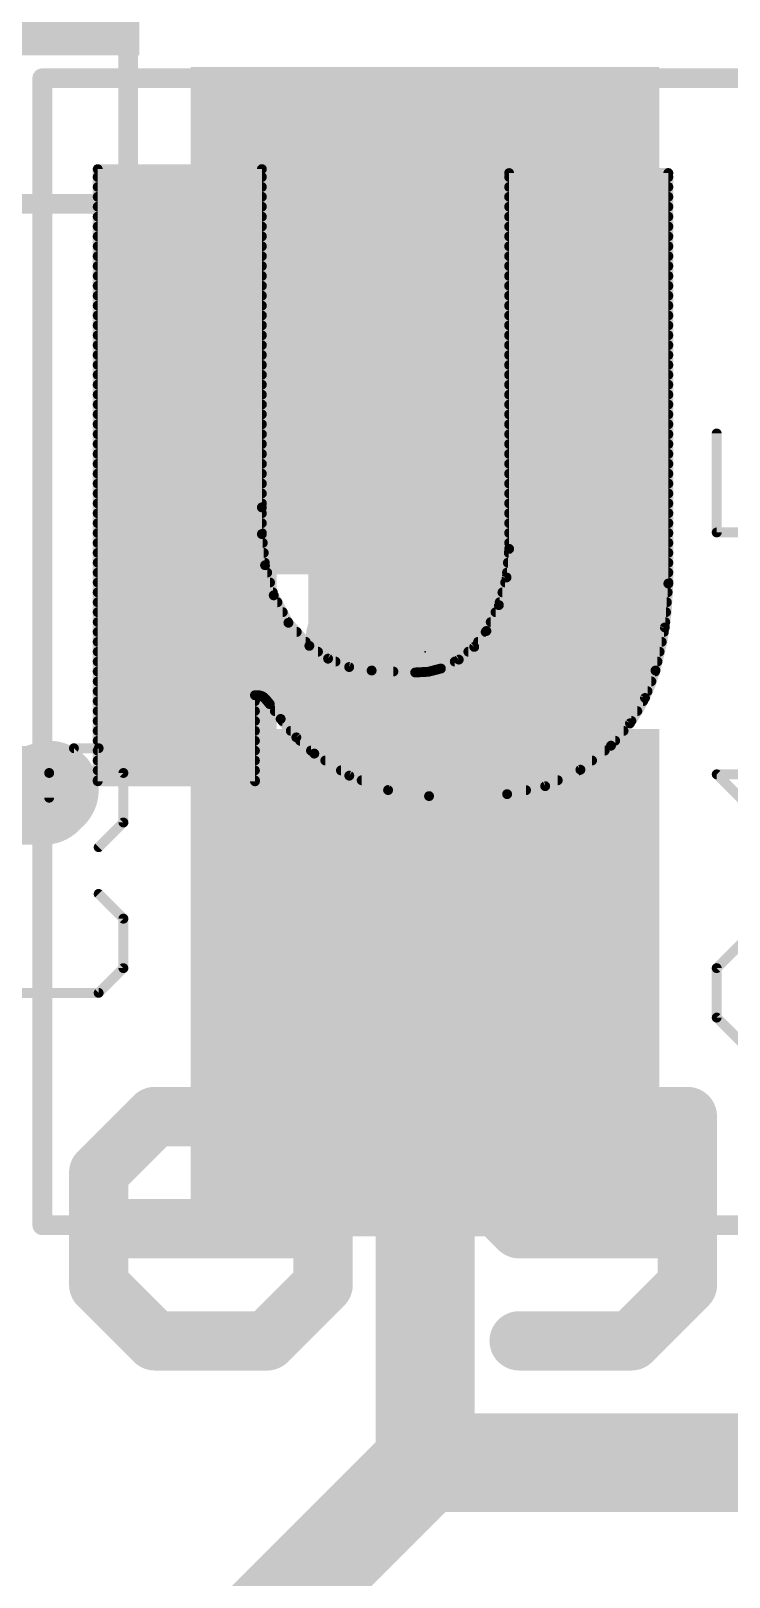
# Model space of a CAD drawing. Extents: x -34 to 73, y -15 to 16.
# Drawn here: x 15.625 to 17.418, y 9.409 to 13.38 of the extents above; entities that cross this region are included whole.
import ezdxf

# ---------------------------------------------------------------- set-up
doc = ezdxf.new("R2010")
doc.units = 0
for name, color, linetype in [('1', 12, 'CONTINUOUS'), ('21', 41, 'CONTINUOUS'), ('22', 40, 'CONTINUOUS'), ('23', 53, 'CONTINUOUS'), ('25', 253, 'CONTINUOUS'), ('27', 253, 'CONTINUOUS'), ('29', 253, 'CONTINUOUS'), ('31', 253, 'CONTINUOUS'), ('35', 253, 'CONTINUOUS'), ('39', 12, 'CONTINUOUS'), ('51', 53, 'CONTINUOUS')]:
    doc.layers.add(name, color=color, linetype=linetype)

# ---------------------------------------------------------------- blocks, each defined once
blk = doc.blocks.new('RECT')
blk.add_solid([(-0.5, -0.5), (0.5, -0.5), (-0.5, 0.5), (0.5, 0.5)])

msp = doc.modelspace()

# ---------------------------------------------------------------- linework, layer by layer
at = {"layer": '1', "const_width": 0.254}
for points in [[(15.6585, 11.4167), (15.6718, 11.43)], [(14.7862, 11.4167), (15.6585, 11.4167)], [(16.3576, 10.6562), (16.637, 10.9356)], [(16.637, 9.7028), (16.637, 10.9356)], [(15.7975, 8.8633), (16.637, 9.7028)], [(16.637, 9.7028), (19.05, 9.7028)]]:
    msp.add_lwpolyline(points, dxfattribs=at)
at = {"layer": '1', "const_width": 0.127}
for points in [[(15.7167, 11.3851, 1), (15.6269, 11.4749)], [(15.6136, 11.4616, 1), (15.7034, 11.3718)], [(15.6585, 11.3532, 1), (15.6585, 11.4802)], [(16.7005, 10.9356, 1), (16.5735, 10.9356)], [(16.6819, 10.8907, 1), (16.5921, 10.9805)], [(16.3127, 10.7011, 1), (16.4025, 10.6113)], [(16.637, 9.7663, 1), (16.637, 9.6393)], [(16.6819, 9.6579, 1), (16.5921, 9.7477)], [(16.5735, 9.7028, 1), (16.7005, 9.7028)]]:
    msp.add_lwpolyline(points, format="xyb", dxfattribs=at)
at = {"layer": '21', "const_width": 0.5588}
msp.add_lwpolyline([(16.6065, 11.7856), (16.6675, 11.7856)], dxfattribs=at)
at = {"layer": '21', "const_width": 0.2794}
for points in [[(16.6065, 11.9253, 1), (16.6065, 11.6459)], [(16.6675, 11.6459, 1), (16.6675, 11.9253)]]:
    msp.add_lwpolyline(points, format="xyb", dxfattribs=at)
at = {"layer": '22'}
for points, const_width in [([(16.2179, 13.0251), (15.7963, 13.0251)], 0.0254), ([(15.7963, 13.0251), (15.7963, 11.4529)], 0.0254), ([(15.7963, 13.0251), (15.7963, 11.4529)], 0.0254), ([(16.2179, 13.0251), (15.7963, 13.0251)], 0.0254), ([(16.2179, 12.0879), (16.2179, 13.0251)], 0.0254), ([(16.2179, 12.1564), (16.2179, 13.0251)], 0.0254), ([(17.2618, 13.015), (16.8529, 13.015)], 0.0254), ([(16.8529, 13.015), (16.8529, 12.0498)], 0.0254), ([(17.2618, 13.015), (16.8529, 13.015)], 0.0254), ([(16.8529, 13.015), (16.8529, 12.0498)], 0.0254), ([(17.2618, 11.9609), (17.2618, 13.015)], 0.0254), ([(17.2618, 11.9609), (17.2618, 13.015)], 0.0254), ([(15.7963, 13.0048), (16.2179, 13.0048)], 0.0254), ([(15.7963, 12.9794), (16.2179, 12.9794)], 0.0254), ([(16.8529, 13.0048), (17.2618, 13.0048)], 0.0254), ([(16.8529, 12.9794), (17.2618, 12.9794)], 0.0254), ([(15.7963, 12.954), (16.2179, 12.954)], 0.0254), ([(16.8529, 12.954), (17.2618, 12.954)], 0.0254), ([(15.7963, 12.9286), (16.2179, 12.9286)], 0.0254), ([(15.7963, 12.9032), (16.2179, 12.9032)], 0.0254), ([(16.8529, 12.9286), (17.2618, 12.9286)], 0.0254), ([(16.8529, 12.9032), (17.2618, 12.9032)], 0.0254), ([(15.7963, 12.8778), (16.2179, 12.8778)], 0.0254), ([(16.8529, 12.8778), (17.2618, 12.8778)], 0.0254), ([(15.7963, 12.8524), (16.2179, 12.8524)], 0.0254), ([(15.7963, 12.827), (16.2179, 12.827)], 0.0254), ([(16.8529, 12.8524), (17.2618, 12.8524)], 0.0254), ([(16.8529, 12.827), (17.2618, 12.827)], 0.0254), ([(15.7963, 12.8016), (16.2179, 12.8016)], 0.0254), ([(15.7963, 12.7762), (16.2179, 12.7762)], 0.0254), ([(16.8529, 12.8016), (17.2618, 12.8016)], 0.0254), ([(16.8529, 12.7762), (17.2618, 12.7762)], 0.0254), ([(15.7963, 12.7508), (16.2179, 12.7508)], 0.0254), ([(16.8529, 12.7508), (17.2618, 12.7508)], 0.0254), ([(15.7963, 12.7254), (16.2179, 12.7254)], 0.0254), ([(15.7963, 12.7), (16.2179, 12.7)], 0.0254), ([(16.8529, 12.7254), (17.2618, 12.7254)], 0.0254), ([(16.8529, 12.7), (17.2618, 12.7)], 0.0254), ([(15.7963, 12.6746), (16.2179, 12.6746)], 0.0254), ([(16.8529, 12.6746), (17.2618, 12.6746)], 0.0254), ([(15.7963, 12.6492), (16.2179, 12.6492)], 0.0254), ([(15.7963, 12.6238), (16.2179, 12.6238)], 0.0254), ([(16.8529, 12.6492), (17.2618, 12.6492)], 0.0254), ([(16.8529, 12.6238), (17.2618, 12.6238)], 0.0254), ([(15.7963, 12.5984), (16.2179, 12.5984)], 0.0254), ([(16.8529, 12.5984), (17.2618, 12.5984)], 0.0254), ([(15.7963, 12.573), (16.2179, 12.573)], 0.0254), ([(15.7963, 12.5476), (16.2179, 12.5476)], 0.0254), ([(16.8529, 12.573), (17.2618, 12.573)], 0.0254), ([(16.8529, 12.5476), (17.2618, 12.5476)], 0.0254), ([(15.7963, 12.5222), (16.2179, 12.5222)], 0.0254), ([(16.8529, 12.5222), (17.2618, 12.5222)], 0.0254), ([(15.7963, 12.4968), (16.2179, 12.4968)], 0.0254), ([(15.7963, 12.4714), (16.2179, 12.4714)], 0.0254), ([(16.8529, 12.4968), (17.2618, 12.4968)], 0.0254), ([(16.8529, 12.4714), (17.2618, 12.4714)], 0.0254), ([(15.7963, 12.446), (16.2179, 12.446)], 0.0254), ([(15.7963, 12.4206), (16.2179, 12.4206)], 0.0254), ([(16.8529, 12.446), (17.2618, 12.446)], 0.0254), ([(16.8529, 12.4206), (17.2618, 12.4206)], 0.0254), ([(15.7963, 12.3952), (16.2179, 12.3952)], 0.0254), ([(16.8529, 12.3952), (17.2618, 12.3952)], 0.0254), ([(15.7963, 12.3698), (16.2179, 12.3698)], 0.0254), ([(15.7963, 12.3444), (16.2179, 12.3444)], 0.0254), ([(16.8529, 12.3698), (17.2618, 12.3698)], 0.0254), ([(16.8529, 12.3444), (17.2618, 12.3444)], 0.0254), ([(15.7963, 12.319), (16.2179, 12.319)], 0.0254), ([(16.8529, 12.319), (17.2618, 12.319)], 0.0254), ([(15.7963, 12.2936), (16.2179, 12.2936)], 0.0254), ([(15.7963, 12.2682), (16.2179, 12.2682)], 0.0254), ([(16.8529, 12.2936), (17.2618, 12.2936)], 0.0254), ([(16.8529, 12.2682), (17.2618, 12.2682)], 0.0254), ([(15.7963, 12.2428), (16.2179, 12.2428)], 0.0254), ([(16.8529, 12.2428), (17.2618, 12.2428)], 0.0254), ([(15.7963, 12.2174), (16.2179, 12.2174)], 0.0254), ([(15.7963, 12.192), (16.2179, 12.192)], 0.0254), ([(16.8529, 12.2174), (17.2618, 12.2174)], 0.0254), ([(16.8529, 12.192), (17.2618, 12.192)], 0.0254), ([(15.7963, 12.1666), (16.2179, 12.1666)], 0.0254), ([(15.7963, 12.1412), (16.2179, 12.1412)], 0.0254), ([(16.8529, 12.1666), (17.2618, 12.1666)], 0.0254), ([(16.8529, 12.1412), (17.2618, 12.1412)], 0.0254), ([(15.7963, 12.1158), (16.2179, 12.1158)], 0.0254), ([(16.8529, 12.1158), (17.2618, 12.1158)], 0.0254), ([(15.7963, 12.0904), (16.2179, 12.0904)], 0.0254), ([(15.7963, 12.065), (16.2202, 12.065)], 0.0254), ([(16.2261, 12.0078), (16.2179, 12.0879)], 0.0254), ([(16.8529, 12.0904), (17.2618, 12.0904)], 0.0254), ([(16.8529, 12.065), (17.2618, 12.065)], 0.0254), ([(15.7963, 12.0396), (16.2229, 12.0396)], 0.0254), ([(16.8529, 12.0498), (16.8463, 11.9764)], 0.0254), ([(16.852, 12.0396), (17.2618, 12.0396)], 0.0254), ([(15.7963, 12.0142), (16.2255, 12.0142)], 0.0254), ([(15.7963, 11.9888), (16.2316, 11.9888)], 0.0254), ([(16.2484, 11.9304), (16.2261, 12.0078)], 0.0254), ([(16.8474, 11.9888), (17.2618, 11.9888)], 0.0254), ([(16.8497, 12.0142), (17.2618, 12.0142)], 0.0254), ([(15.7963, 11.9634), (16.2389, 11.9634)], 0.0254), ([(16.8463, 11.9764), (16.8266, 11.9053)], 0.0254), ([(16.8427, 11.9634), (17.2618, 11.9634)], 0.0254), ([(17.2528, 11.848), (17.2618, 11.9609)], 0.0254), ([(15.7963, 11.938), (16.2462, 11.938)], 0.0254), ([(15.7963, 11.9126), (16.2579, 11.9126)], 0.0254), ([(16.2861, 11.86), (16.2484, 11.9304)], 0.0254), ([(16.8266, 11.9053), (16.7945, 11.8389)], 0.0254), ([(16.8286, 11.9126), (17.2579, 11.9126)], 0.0254), ([(16.8357, 11.938), (17.26, 11.938)], 0.0254), ([(15.7963, 11.8872), (16.2716, 11.8872)], 0.0254), ([(15.7963, 11.8618), (16.2852, 11.8618)], 0.0254), ([(16.8056, 11.8618), (17.2539, 11.8618)], 0.0254), ([(16.8179, 11.8872), (17.2559, 11.8872)], 0.0254), ([(15.7963, 11.8364), (16.3075, 11.8364)], 0.0254), ([(16.3398, 11.8008), (16.2861, 11.86)], 0.0254), ([(16.7945, 11.8389), (16.7632, 11.7981)], 0.0254), ([(16.7926, 11.8364), (17.2503, 11.8364)], 0.0254), ([(17.2288, 11.7373), (17.2528, 11.848)], 0.0254), ([(15.7963, 11.811), (16.3306, 11.811)], 0.0254), ([(15.7963, 11.7856), (16.362, 11.7856)], 0.0254), ([(16.3879, 11.7678), (16.3398, 11.8008)], 0.0254), ([(16.7632, 11.7981), (16.7236, 11.7654)], 0.0254), ([(16.7481, 11.7856), (17.2393, 11.7856)], 0.0254), ([(16.7731, 11.811), (17.2448, 11.811)], 0.0254), ([(15.7963, 11.7602), (16.4071, 11.7602)], 0.0254), ([(16.4422, 11.7463), (16.3879, 11.7678)], 0.0254), ([(16.4998, 11.7373), (16.4422, 11.7463)], 0.0254), ([(16.6776, 11.7424), (16.6451, 11.7341)], 0.0254), ([(16.7236, 11.7654), (16.6776, 11.7424)], 0.0254), ([(16.7133, 11.7602), (17.2338, 11.7602)], 0.0254), ([(15.7963, 11.7348), (16.5557, 11.7348)], 0.0254), ([(15.7963, 11.7094), (17.2181, 11.7094)], 0.0254), ([(16.6116, 11.7323), (16.4998, 11.7373)], 0.0254), ([(16.6451, 11.7341), (16.6116, 11.7323)], 0.0254), ([(16.6479, 11.7348), (17.2278, 11.7348)], 0.0254), ([(17.2019, 11.6668), (17.2288, 11.7373)], 0.0254), ([(15.7963, 11.684), (17.2084, 11.684)], 0.0254), ([(16.2001, 11.4529), (16.2001, 11.6738)], 0.0254), ([(16.2001, 11.6738), (16.2077, 11.6738)], 0.0254), ([(16.2001, 11.4529), (16.2001, 11.6738)], 0.0254), ([(16.2001, 11.6738), (16.2077, 11.6738)], 0.0254), ([(16.2077, 11.6738), (16.2174, 11.6718)], 0.0254), ([(16.2174, 11.6718), (16.2255, 11.6662)], 0.0254), ([(16.2255, 11.6662), (16.2382, 11.651)], 0.0254), ([(17.1634, 11.6018), (17.2019, 11.6668)], 0.0254), ([(15.7963, 11.6586), (16.2001, 11.6586)], 0.0254), ([(15.7963, 11.6332), (16.2001, 11.6332)], 0.0254), ([(16.2319, 11.6586), (17.197, 11.6586)], 0.0254), ([(16.2382, 11.651), (16.2662, 11.6129)], 0.0254), ([(16.2513, 11.6332), (17.182, 11.6332)], 0.0254), ([(15.7963, 11.6078), (16.2001, 11.6078)], 0.0254), ([(16.2662, 11.6129), (16.3064, 11.5656)], 0.0254), ([(16.2705, 11.6078), (17.1669, 11.6078)], 0.0254), ([(17.1145, 11.5443), (17.1634, 11.6018)], 0.0254), ([(15.7963, 11.5824), (16.2001, 11.5824)], 0.0254), ([(15.7963, 11.557), (16.2001, 11.557)], 0.0254), ([(16.2921, 11.5824), (17.1469, 11.5824)], 0.0254), ([(16.3064, 11.5656), (16.3525, 11.524)], 0.0254), ([(16.3159, 11.557), (17.1253, 11.557)], 0.0254), ([(17.036, 11.4826), (17.1145, 11.5443)], 0.0254), ([(15.7963, 11.5316), (16.2001, 11.5316)], 0.0254), ([(15.7963, 11.5062), (16.2001, 11.5062)], 0.0254), ([(16.3441, 11.5316), (17.0984, 11.5316)], 0.0254), ([(16.3525, 11.524), (16.4424, 11.4672)], 0.0254), ([(16.3807, 11.5062), (17.0661, 11.5062)], 0.0254), ([(15.7963, 11.4808), (16.2001, 11.4808)], 0.0254), ([(16.4209, 11.4808), (17.0322, 11.4808)], 0.0254), ([(16.4424, 11.4672), (16.542, 11.4303)], 0.0254), ([(16.9455, 11.4403), (17.036, 11.4826)], 0.0254), ([(15.7963, 11.4554), (16.2001, 11.4554)], 0.0254), ([(15.7963, 11.4529), (16.2001, 11.4529)], 0.0254), ([(15.7963, 11.4529), (16.2001, 11.4529)], 0.0254), ([(16.4743, 11.4554), (16.9778, 11.4554)], 0.0254), ([(16.542, 11.4303), (16.6472, 11.4148)], 0.0254), ([(16.544, 11.43), (16.8964, 11.43)], 0.0254), ([(16.8478, 11.4198), (16.9455, 11.4403)], 0.0254), ([(16.6472, 11.4148), (16.8478, 11.4198)], 0.0254), ([(15.943, 10.5918), (15.799, 10.4477)], 0.1524), ([(16.2312, 10.5918), (15.943, 10.5918)], 0.1524), ([(16.8786, 10.5918), (16.7345, 10.4477)], 0.1524), ([(17.3107, 10.5918), (16.8786, 10.5918)], 0.1524), ([(17.3107, 10.1596), (17.3107, 10.5918)], 0.1524), ([(15.799, 10.4477), (15.799, 10.1596)], 0.1524), ([(16.7345, 10.4477), (16.8786, 10.3037)], 0.1524), ([(16.3752, 10.3037), (15.799, 10.3037)], 0.1524), ([(16.3752, 10.1596), (16.3752, 10.3037)], 0.1524), ([(16.8786, 10.3037), (17.3107, 10.3037)], 0.1524), ([(15.799, 10.1596), (15.943, 10.0156)], 0.1524), ([(16.2312, 10.0156), (16.3752, 10.1596)], 0.1524), ([(17.1667, 10.0156), (17.3107, 10.1596)], 0.1524), ([(15.943, 10.0156), (16.2312, 10.0156)], 0.1524), ([(16.8786, 10.0156), (17.1667, 10.0156)], 0.1524)]:
    msp.add_lwpolyline(points, dxfattribs=dict(at, const_width=const_width))
for points, const_width in [([(15.8026, 13.0251, 1), (15.79, 13.0251)], 0.0127), ([(15.8026, 13.0251, 1), (15.79, 13.0251)], 0.0127), ([(15.7963, 13.0314, 1), (15.7963, 13.0188)], 0.0127), ([(15.7963, 13.0314, 1), (15.7963, 13.0188)], 0.0127), ([(16.2243, 13.0251, 1), (16.2115, 13.0251)], 0.0127), ([(16.2243, 13.0251, 1), (16.2115, 13.0251)], 0.0127), ([(16.2179, 13.0188, 1), (16.2179, 13.0314)], 0.0127), ([(16.2179, 13.0188, 1), (16.2179, 13.0314)], 0.0127), ([(16.8593, 13.015, 1), (16.8466, 13.015)], 0.0127), ([(16.8593, 13.015, 1), (16.8466, 13.015)], 0.0127), ([(16.8529, 13.0213, 1), (16.8529, 13.0087)], 0.0127), ([(16.8529, 13.0213, 1), (16.8529, 13.0087)], 0.0127), ([(17.2682, 13.015, 1), (17.2554, 13.015)], 0.0127), ([(17.2682, 13.015, 1), (17.2554, 13.015)], 0.0127), ([(17.2618, 13.0087, 1), (17.2618, 13.0213)], 0.0127), ([(17.2618, 13.0087, 1), (17.2618, 13.0213)], 0.0127), ([(15.7963, 13.0112, 1), (15.7963, 12.9985)], 0.0127), ([(15.7963, 12.9857, 1), (15.7963, 12.9731)], 0.0127), ([(16.2179, 12.9985, 1), (16.2179, 13.0112)], 0.0127), ([(16.2179, 12.9731, 1), (16.2179, 12.9857)], 0.0127), ([(16.8529, 13.0112, 1), (16.8529, 12.9985)], 0.0127), ([(16.8529, 12.9857, 1), (16.8529, 12.9731)], 0.0127), ([(17.2618, 12.9985, 1), (17.2618, 13.0112)], 0.0127), ([(17.2618, 12.9731, 1), (17.2618, 12.9857)], 0.0127), ([(15.7963, 12.9604, 1), (15.7963, 12.9477)], 0.0127), ([(16.2179, 12.9477, 1), (16.2179, 12.9604)], 0.0127), ([(16.8529, 12.9604, 1), (16.8529, 12.9477)], 0.0127), ([(17.2618, 12.9477, 1), (17.2618, 12.9604)], 0.0127), ([(15.7963, 12.935, 1), (15.7963, 12.9223)], 0.0127), ([(15.7963, 12.9095, 1), (15.7963, 12.8969)], 0.0127), ([(16.2179, 12.9223, 1), (16.2179, 12.935)], 0.0127), ([(16.2179, 12.8969, 1), (16.2179, 12.9095)], 0.0127), ([(16.8529, 12.935, 1), (16.8529, 12.9223)], 0.0127), ([(16.8529, 12.9095, 1), (16.8529, 12.8969)], 0.0127), ([(17.2618, 12.9223, 1), (17.2618, 12.935)], 0.0127), ([(17.2618, 12.8969, 1), (17.2618, 12.9095)], 0.0127), ([(15.7963, 12.8841, 1), (15.7963, 12.8715)], 0.0127), ([(16.2179, 12.8715, 1), (16.2179, 12.8841)], 0.0127), ([(16.8529, 12.8841, 1), (16.8529, 12.8715)], 0.0127), ([(17.2618, 12.8715, 1), (17.2618, 12.8841)], 0.0127), ([(15.7963, 12.8588, 1), (15.7963, 12.8461)], 0.0127), ([(15.7963, 12.8333, 1), (15.7963, 12.8207)], 0.0127), ([(16.2179, 12.8461, 1), (16.2179, 12.8588)], 0.0127), ([(16.2179, 12.8207, 1), (16.2179, 12.8333)], 0.0127), ([(16.8529, 12.8588, 1), (16.8529, 12.8461)], 0.0127), ([(16.8529, 12.8333, 1), (16.8529, 12.8207)], 0.0127), ([(17.2618, 12.8461, 1), (17.2618, 12.8588)], 0.0127), ([(17.2618, 12.8207, 1), (17.2618, 12.8333)], 0.0127), ([(15.7963, 12.8079, 1), (15.7963, 12.7953)], 0.0127), ([(15.7963, 12.7826, 1), (15.7963, 12.7699)], 0.0127), ([(16.2179, 12.7953, 1), (16.2179, 12.8079)], 0.0127), ([(16.2179, 12.7699, 1), (16.2179, 12.7826)], 0.0127), ([(16.8529, 12.7826, 1), (16.8529, 12.7699)], 0.0127), ([(16.8529, 12.8079, 1), (16.8529, 12.7953)], 0.0127), ([(17.2618, 12.7953, 1), (17.2618, 12.8079)], 0.0127), ([(17.2618, 12.7699, 1), (17.2618, 12.7826)], 0.0127), ([(15.7963, 12.7571, 1), (15.7963, 12.7445)], 0.0127), ([(16.2179, 12.7445, 1), (16.2179, 12.7571)], 0.0127), ([(16.8529, 12.7571, 1), (16.8529, 12.7445)], 0.0127), ([(17.2618, 12.7445, 1), (17.2618, 12.7571)], 0.0127), ([(15.7963, 12.7317, 1), (15.7963, 12.7191)], 0.0127), ([(15.7963, 12.7064, 1), (15.7963, 12.6937)], 0.0127), ([(16.2179, 12.7191, 1), (16.2179, 12.7317)], 0.0127), ([(16.2179, 12.6937, 1), (16.2179, 12.7064)], 0.0127), ([(16.8529, 12.7064, 1), (16.8529, 12.6937)], 0.0127), ([(16.8529, 12.7317, 1), (16.8529, 12.7191)], 0.0127), ([(17.2618, 12.7191, 1), (17.2618, 12.7317)], 0.0127), ([(17.2618, 12.6937, 1), (17.2618, 12.7064)], 0.0127), ([(15.7963, 12.6809, 1), (15.7963, 12.6683)], 0.0127), ([(16.2179, 12.6683, 1), (16.2179, 12.6809)], 0.0127), ([(16.8529, 12.6809, 1), (16.8529, 12.6683)], 0.0127), ([(17.2618, 12.6683, 1), (17.2618, 12.6809)], 0.0127), ([(15.7963, 12.6555, 1), (15.7963, 12.6429)], 0.0127), ([(15.7963, 12.6302, 1), (15.7963, 12.6175)], 0.0127), ([(16.2179, 12.6429, 1), (16.2179, 12.6555)], 0.0127), ([(16.2179, 12.6175, 1), (16.2179, 12.6302)], 0.0127), ([(16.8529, 12.6302, 1), (16.8529, 12.6175)], 0.0127), ([(16.8529, 12.6555, 1), (16.8529, 12.6429)], 0.0127), ([(17.2618, 12.6429, 1), (17.2618, 12.6555)], 0.0127), ([(17.2618, 12.6175, 1), (17.2618, 12.6302)], 0.0127), ([(15.7963, 12.6047, 1), (15.7963, 12.5921)], 0.0127), ([(16.2179, 12.5921, 1), (16.2179, 12.6047)], 0.0127), ([(16.8529, 12.6047, 1), (16.8529, 12.5921)], 0.0127), ([(17.2618, 12.5921, 1), (17.2618, 12.6047)], 0.0127), ([(15.7963, 12.554, 1), (15.7963, 12.5413)], 0.0127), ([(15.7963, 12.5793, 1), (15.7963, 12.5667)], 0.0127), ([(16.2179, 12.5667, 1), (16.2179, 12.5793)], 0.0127), ([(16.2179, 12.5413, 1), (16.2179, 12.554)], 0.0127), ([(16.8529, 12.554, 1), (16.8529, 12.5413)], 0.0127), ([(16.8529, 12.5793, 1), (16.8529, 12.5667)], 0.0127), ([(17.2618, 12.5667, 1), (17.2618, 12.5793)], 0.0127), ([(17.2618, 12.5413, 1), (17.2618, 12.554)], 0.0127), ([(15.7963, 12.5285, 1), (15.7963, 12.5159)], 0.0127), ([(16.2179, 12.5159, 1), (16.2179, 12.5285)], 0.0127), ([(16.8529, 12.5285, 1), (16.8529, 12.5159)], 0.0127), ([(17.2618, 12.5159, 1), (17.2618, 12.5285)], 0.0127), ([(15.7963, 12.4778, 1), (15.7963, 12.4651)], 0.0127), ([(15.7963, 12.5031, 1), (15.7963, 12.4905)], 0.0127), ([(16.2179, 12.4905, 1), (16.2179, 12.5031)], 0.0127), ([(16.2179, 12.4651, 1), (16.2179, 12.4778)], 0.0127), ([(16.8529, 12.4778, 1), (16.8529, 12.4651)], 0.0127), ([(16.8529, 12.5031, 1), (16.8529, 12.4905)], 0.0127), ([(17.2618, 12.4905, 1), (17.2618, 12.5031)], 0.0127), ([(17.2618, 12.4651, 1), (17.2618, 12.4778)], 0.0127), ([(15.7963, 12.4523, 1), (15.7963, 12.4397)], 0.0127), ([(15.7963, 12.4269, 1), (15.7963, 12.4143)], 0.0127), ([(16.2179, 12.4397, 1), (16.2179, 12.4523)], 0.0127), ([(16.2179, 12.4143, 1), (16.2179, 12.4269)], 0.0127), ([(16.8529, 12.4523, 1), (16.8529, 12.4397)], 0.0127), ([(16.8529, 12.4269, 1), (16.8529, 12.4143)], 0.0127), ([(17.2618, 12.4397, 1), (17.2618, 12.4523)], 0.0127), ([(17.2618, 12.4143, 1), (17.2618, 12.4269)], 0.0127), ([(15.7963, 12.4016, 1), (15.7963, 12.3889)], 0.0127), ([(16.2179, 12.3889, 1), (16.2179, 12.4016)], 0.0127), ([(16.8529, 12.4016, 1), (16.8529, 12.3889)], 0.0127), ([(17.2618, 12.3889, 1), (17.2618, 12.4016)], 0.0127), ([(15.7963, 12.3762, 1), (15.7963, 12.3635)], 0.0127), ([(15.7963, 12.3507, 1), (15.7963, 12.3381)], 0.0127), ([(16.2179, 12.3635, 1), (16.2179, 12.3762)], 0.0127), ([(16.2179, 12.3381, 1), (16.2179, 12.3507)], 0.0127), ([(16.8529, 12.3762, 1), (16.8529, 12.3635)], 0.0127), ([(16.8529, 12.3507, 1), (16.8529, 12.3381)], 0.0127), ([(17.2618, 12.3635, 1), (17.2618, 12.3762)], 0.0127), ([(17.2618, 12.3381, 1), (17.2618, 12.3507)], 0.0127), ([(15.7963, 12.3254, 1), (15.7963, 12.3127)], 0.0127), ([(16.2179, 12.3127, 1), (16.2179, 12.3254)], 0.0127), ([(16.8529, 12.3254, 1), (16.8529, 12.3127)], 0.0127), ([(17.2618, 12.3127, 1), (17.2618, 12.3254)], 0.0127), ([(15.7963, 12.3, 1), (15.7963, 12.2873)], 0.0127), ([(15.7963, 12.2745, 1), (15.7963, 12.2619)], 0.0127), ([(16.2179, 12.2873, 1), (16.2179, 12.3)], 0.0127), ([(16.2179, 12.2619, 1), (16.2179, 12.2745)], 0.0127), ([(16.8529, 12.3, 1), (16.8529, 12.2873)], 0.0127), ([(16.8529, 12.2745, 1), (16.8529, 12.2619)], 0.0127), ([(17.2618, 12.2873, 1), (17.2618, 12.3)], 0.0127), ([(17.2618, 12.2619, 1), (17.2618, 12.2745)], 0.0127), ([(15.7963, 12.2492, 1), (15.7963, 12.2365)], 0.0127), ([(16.2179, 12.2365, 1), (16.2179, 12.2492)], 0.0127), ([(16.8529, 12.2492, 1), (16.8529, 12.2365)], 0.0127), ([(17.2618, 12.2365, 1), (17.2618, 12.2492)], 0.0127), ([(15.7963, 12.2238, 1), (15.7963, 12.2111)], 0.0127), ([(15.7963, 12.1983, 1), (15.7963, 12.1857)], 0.0127), ([(16.2179, 12.2111, 1), (16.2179, 12.2238)], 0.0127), ([(16.2179, 12.1857, 1), (16.2179, 12.1983)], 0.0127), ([(16.8529, 12.2238, 1), (16.8529, 12.2111)], 0.0127), ([(16.8529, 12.1983, 1), (16.8529, 12.1857)], 0.0127), ([(17.2618, 12.2111, 1), (17.2618, 12.2238)], 0.0127), ([(17.2618, 12.1857, 1), (17.2618, 12.1983)], 0.0127), ([(15.7963, 12.173, 1), (15.7963, 12.1603)], 0.0127), ([(15.7963, 12.1476, 1), (15.7963, 12.1349)], 0.0127), ([(16.2179, 12.1564, 0.0064), (16.2179, 12.0879)], 0.0254), ([(16.2115, 12.1564, 1), (16.2243, 12.1564)], 0.0127), ([(16.2242, 12.1563, 1), (16.2116, 12.1565)], 0.0127), ([(16.2179, 12.1603, 1), (16.2179, 12.173)], 0.0127), ([(16.2179, 12.1349, 1), (16.2179, 12.1476)], 0.0127), ([(16.8529, 12.173, 1), (16.8529, 12.1603)], 0.0127), ([(16.8529, 12.1476, 1), (16.8529, 12.1349)], 0.0127), ([(17.2618, 12.1603, 1), (17.2618, 12.173)], 0.0127), ([(17.2618, 12.1349, 1), (17.2618, 12.1476)], 0.0127), ([(15.7963, 12.1221, 1), (15.7963, 12.1095)], 0.0127), ([(16.2179, 12.1095, 1), (16.2179, 12.1221)], 0.0127), ([(16.8529, 12.1221, 1), (16.8529, 12.1095)], 0.0127), ([(17.2618, 12.1095, 1), (17.2618, 12.1221)], 0.0127), ([(15.7963, 12.0968, 1), (15.7963, 12.0841)], 0.0127), ([(15.7963, 12.0714, 1), (15.7963, 12.0587)], 0.0127), ([(16.2115, 12.0879, 1), (16.2243, 12.0879)], 0.0127), ([(16.2242, 12.0885, 1), (16.2116, 12.0873)], 0.0127), ([(16.2179, 12.0879, 0.0895), (16.2484, 11.9304)], 0.0254), ([(16.2242, 12.088, 1), (16.2116, 12.0878)], 0.0127), ([(16.2116, 12.0878, 1), (16.2242, 12.088)], 0.0127), ([(16.2179, 12.0841, 1), (16.2179, 12.0968)], 0.0127), ([(16.2202, 12.0587, 1), (16.2202, 12.0714)], 0.0127), ([(16.8529, 12.0968, 1), (16.8529, 12.0841)], 0.0127), ([(16.8529, 12.0714, 1), (16.8529, 12.0587)], 0.0127), ([(17.2618, 12.0841, 1), (17.2618, 12.0968)], 0.0127), ([(17.2618, 12.0587, 1), (17.2618, 12.0714)], 0.0127), ([(15.7963, 12.0459, 1), (15.7963, 12.0333)], 0.0127), ([(16.2229, 12.0333, 1), (16.2229, 12.0459)], 0.0127), ([(16.7945, 11.8389, 0.136), (16.8529, 12.0498)], 0.0254), ([(16.852, 12.0459, 1), (16.852, 12.0333)], 0.0127), ([(16.8592, 12.0492, 1), (16.8466, 12.0504)], 0.0127), ([(16.8592, 12.0498, 1), (16.8466, 12.0498)], 0.0127), ([(16.8466, 12.0498, 1), (16.8593, 12.0498)], 0.0127), ([(16.8466, 12.0498, 1), (16.8593, 12.0498)], 0.0127), ([(17.2618, 12.0333, 1), (17.2618, 12.0459)], 0.0127), ([(15.7963, 12.0206, 1), (15.7963, 12.0079)], 0.0127), ([(15.7963, 11.9952, 1), (15.7963, 11.9825)], 0.0127), ([(16.2322, 12.0095, 1), (16.22, 12.006)], 0.0127), ([(16.2198, 12.0071, 1), (16.2324, 12.0084)], 0.0127), ([(16.2255, 12.0079, 1), (16.2255, 12.0206)], 0.0127), ([(16.2316, 11.9825, 1), (16.2316, 11.9952)], 0.0127), ([(16.8474, 11.9952, 1), (16.8474, 11.9825)], 0.0127), ([(16.8497, 12.0206, 1), (16.8497, 12.0079)], 0.0127), ([(17.2618, 12.0079, 1), (17.2618, 12.0206)], 0.0127), ([(17.2618, 11.9825, 1), (17.2618, 11.9952)], 0.0127), ([(15.7963, 11.9697, 1), (15.7963, 11.9571)], 0.0127), ([(16.2389, 11.9571, 1), (16.2389, 11.9697)], 0.0127), ([(16.8427, 11.9697, 1), (16.8427, 11.9571)], 0.0127), ([(16.84, 11.9769, 1), (16.8526, 11.9758)], 0.0127), ([(16.8524, 11.9747, 1), (16.8402, 11.9781)], 0.0127), ([(17.2288, 11.7373, 0.0668), (17.2618, 11.9609)], 0.0254), ([(17.2554, 11.9609, 1), (17.2682, 11.9609)], 0.0127), ([(17.2554, 11.9609, 1), (17.2682, 11.9609)], 0.0127), ([(17.2681, 11.9604, 1), (17.2555, 11.9614)], 0.0127), ([(17.2681, 11.9608, 1), (17.2555, 11.961)], 0.0127), ([(17.2618, 11.9571, 1), (17.2618, 11.9697)], 0.0127), ([(15.7963, 11.9444, 1), (15.7963, 11.9317)], 0.0127), ([(15.7963, 11.919, 1), (15.7963, 11.9063)], 0.0127), ([(16.254, 11.9334, 1), (16.2428, 11.9274)], 0.0127), ([(16.2484, 11.9304, 0.1229), (16.3398, 11.8008)], 0.0254), ([(16.2543, 11.9327, 1), (16.2425, 11.9281)], 0.0127), ([(16.2423, 11.9286, 1), (16.2545, 11.9322)], 0.0127), ([(16.2425, 11.9281, 1), (16.2543, 11.9327)], 0.0127), ([(16.2462, 11.9317, 1), (16.2462, 11.9444)], 0.0127), ([(16.2579, 11.9063, 1), (16.2579, 11.919)], 0.0127), ([(16.8323, 11.9025, 1), (16.8209, 11.9081)], 0.0127), ([(16.8286, 11.919, 1), (16.8286, 11.9063)], 0.0127), ([(16.8357, 11.9444, 1), (16.8357, 11.9317)], 0.0127), ([(17.2579, 11.9063, 1), (17.2579, 11.919)], 0.0127), ([(17.26, 11.9317, 1), (17.26, 11.9444)], 0.0127), ([(15.7963, 11.8681, 1), (15.7963, 11.8555)], 0.0127), ([(15.7963, 11.8935, 1), (15.7963, 11.8809)], 0.0127), ([(16.2716, 11.8809, 1), (16.2716, 11.8935)], 0.0127), ([(16.2852, 11.8555, 1), (16.2852, 11.8681)], 0.0127), ([(16.8056, 11.8681, 1), (16.8056, 11.8555)], 0.0127), ([(16.8179, 11.8935, 1), (16.8179, 11.8809)], 0.0127), ([(16.8205, 11.907, 1), (16.8327, 11.9036)], 0.0127), ([(17.2539, 11.8555, 1), (17.2539, 11.8681)], 0.0127), ([(17.2559, 11.8809, 1), (17.2559, 11.8935)], 0.0127), ([(15.7963, 11.8428, 1), (15.7963, 11.8301)], 0.0127), ([(16.2908, 11.8642, 1), (16.2814, 11.8557)], 0.0127), ([(16.2805, 11.857, 1), (16.2917, 11.863)], 0.0127), ([(16.3075, 11.8301, 1), (16.3075, 11.8428)], 0.0127), ([(16.6776, 11.7424, 0.1719), (16.7945, 11.8389)], 0.0254), ([(16.7926, 11.8428, 1), (16.7926, 11.8301)], 0.0127), ([(16.7891, 11.8422, 1), (16.7999, 11.8356)], 0.0127), ([(16.7888, 11.8417, 1), (16.8002, 11.8361)], 0.0127), ([(16.7999, 11.8356, 1), (16.7891, 11.8422)], 0.0127), ([(16.7995, 11.835, 1), (16.7895, 11.8428)], 0.0127), ([(17.2464, 11.8485, 1), (17.2591, 11.8475)], 0.0127), ([(17.259, 11.8467, 1), (17.2466, 11.8493)], 0.0127), ([(17.2503, 11.8301, 1), (17.2503, 11.8428)], 0.0127), ([(15.7963, 11.7919, 1), (15.7963, 11.7793)], 0.0127), ([(15.7963, 11.8173, 1), (15.7963, 11.8047)], 0.0127), ([(16.3306, 11.8047, 1), (16.3306, 11.8173)], 0.0127), ([(16.3434, 11.806, 1), (16.3362, 11.7956)], 0.0127), ([(16.3398, 11.8008, 0.1688), (16.4998, 11.7373)], 0.0254), ([(16.3439, 11.8056, 1), (16.3357, 11.796)], 0.0127), ([(16.3351, 11.7965, 1), (16.3445, 11.8051)], 0.0127), ([(16.3357, 11.796, 1), (16.3439, 11.8056)], 0.0127), ([(16.362, 11.7793, 1), (16.362, 11.7919)], 0.0127), ([(16.7481, 11.7919, 1), (16.7481, 11.7793)], 0.0127), ([(16.7582, 11.802, 1), (16.7683, 11.7942)], 0.0127), ([(16.7673, 11.7932, 1), (16.7592, 11.803)], 0.0127), ([(16.7731, 11.8173, 1), (16.7731, 11.8047)], 0.0127), ([(17.2393, 11.7793, 1), (17.2393, 11.7919)], 0.0127), ([(17.2448, 11.8047, 1), (17.2448, 11.8173)], 0.0127), ([(15.7963, 11.7666, 1), (15.7963, 11.7539)], 0.0127), ([(16.3903, 11.7737, 1), (16.3856, 11.7619)], 0.0127), ([(16.3843, 11.7626, 1), (16.3915, 11.7731)], 0.0127), ([(16.4071, 11.7539, 1), (16.4071, 11.7666)], 0.0127), ([(16.4431, 11.7526, 1), (16.4412, 11.74)], 0.0127), ([(16.4398, 11.7404, 1), (16.4445, 11.7522)], 0.0127), ([(16.6116, 11.7323, 0.0992), (16.6776, 11.7424)], 0.0254), ([(16.6798, 11.7364, 1), (16.6754, 11.7484)], 0.0127), ([(16.6792, 11.7362, 1), (16.676, 11.7486)], 0.0127), ([(16.7133, 11.7666, 1), (16.7133, 11.7539)], 0.0127), ([(16.7196, 11.7703, 1), (16.7276, 11.7605)], 0.0127), ([(16.7264, 11.7597, 1), (16.7208, 11.771)], 0.0127), ([(17.2338, 11.7539, 1), (17.2338, 11.7666)], 0.0127), ([(15.7963, 11.7157, 1), (15.7963, 11.7031)], 0.0127), ([(15.7963, 11.7411, 1), (15.7963, 11.7285)], 0.0127), ([(16.5001, 11.7436, 1), (16.4995, 11.731)], 0.0127), ([(16.6116, 11.7323, 0.0006), (16.4998, 11.7373)], 0.0254), ([(16.5001, 11.7436, 1), (16.4995, 11.731)], 0.0127), ([(16.4988, 11.731, 1), (16.5008, 11.7436)], 0.0127), ([(16.4995, 11.731, 1), (16.5001, 11.7436)], 0.0127), ([(16.5557, 11.7285, 1), (16.5557, 11.7411)], 0.0127), ([(16.6119, 11.7386, 1), (16.6113, 11.726)], 0.0127), ([(16.6113, 11.7386, 1), (16.6119, 11.726)], 0.0127), ([(16.6113, 11.726, 1), (16.6119, 11.7386)], 0.0127), ([(16.6113, 11.726, 1), (16.6119, 11.7386)], 0.0127), ([(16.6435, 11.7402, 1), (16.6467, 11.7279)], 0.0127), ([(16.6479, 11.7411, 1), (16.6479, 11.7285)], 0.0127), ([(16.6454, 11.7277, 1), (16.6448, 11.7404)], 0.0127), ([(16.6754, 11.7484, 1), (16.6798, 11.7364)], 0.0127), ([(16.6748, 11.7481, 1), (16.6804, 11.7367)], 0.0127), ([(17.1145, 11.5443, 0.1281), (17.2288, 11.7373)], 0.0254), ([(17.2181, 11.7031, 1), (17.2181, 11.7157)], 0.0127), ([(17.2227, 11.7391, 1), (17.2349, 11.7355)], 0.0127), ([(17.2226, 11.7386, 1), (17.235, 11.736)], 0.0127), ([(17.2349, 11.7355, 1), (17.2227, 11.7391)], 0.0127), ([(17.2347, 11.735, 1), (17.2229, 11.7396)], 0.0127), ([(17.2278, 11.7285, 1), (17.2278, 11.7411)], 0.0127), ([(15.7963, 11.6904, 1), (15.7963, 11.6777)], 0.0127), ([(16.2065, 11.6738, 1), (16.1937, 11.6738)], 0.0127), ([(16.2065, 11.6738, 1), (16.1937, 11.6738)], 0.0127), ([(16.2001, 11.6801, 1), (16.2001, 11.6675)], 0.0127), ([(16.2001, 11.6801, 1), (16.2001, 11.6675)], 0.0127), ([(16.209, 11.68, 1), (16.2064, 11.6676)], 0.0127), ([(16.2255, 11.6662, 0.205), (16.2077, 11.6738)], 0.0254), ([(16.2077, 11.6801, 1), (16.2077, 11.6675)], 0.0127), ([(16.2077, 11.6675, 1), (16.2077, 11.6801)], 0.0127), ([(16.2077, 11.6675, 1), (16.2077, 11.6801)], 0.0127), ([(16.221, 11.677, 1), (16.2138, 11.6666)], 0.0127), ([(16.2161, 11.6656, 1), (16.2186, 11.678)], 0.0127), ([(16.2304, 11.6703, 1), (16.2206, 11.6621)], 0.0127), ([(16.2382, 11.651, 0.0333), (16.2255, 11.6662)], 0.0254), ([(16.2301, 11.6706, 1), (16.2209, 11.6618)], 0.0127), ([(16.2209, 11.6618, 1), (16.2301, 11.6706)], 0.0127), ([(16.2219, 11.661, 1), (16.2291, 11.6714)], 0.0127), ([(17.2073, 11.6635, 1), (17.1964, 11.67)], 0.0127), ([(17.2084, 11.6777, 1), (17.2084, 11.6904)], 0.0127), ([(15.7963, 11.6395, 1), (15.7963, 11.6269)], 0.0127), ([(15.7963, 11.6649, 1), (15.7963, 11.6523)], 0.0127), ([(16.2001, 11.6523, 1), (16.2001, 11.6649)], 0.0127), ([(16.2001, 11.6269, 1), (16.2001, 11.6395)], 0.0127), ([(16.2319, 11.6649, 1), (16.2319, 11.6523)], 0.0127), ([(16.2433, 11.6548, 1), (16.2331, 11.6472)], 0.0127), ([(16.2382, 11.651, 0.0022), (16.2662, 11.6129)], 0.0254), ([(16.2433, 11.6547, 1), (16.2331, 11.6473)], 0.0127), ([(16.2331, 11.6473, 1), (16.2433, 11.6547)], 0.0127), ([(16.2333, 11.6469, 1), (16.2431, 11.6551)], 0.0127), ([(16.2513, 11.6395, 1), (16.2513, 11.6269)], 0.0127), ([(17.182, 11.6269, 1), (17.182, 11.6395)], 0.0127), ([(17.1959, 11.669, 1), (17.2078, 11.6645)], 0.0127), ([(17.197, 11.6523, 1), (17.197, 11.6649)], 0.0127), ([(15.7963, 11.6142, 1), (15.7963, 11.6015)], 0.0127), ([(16.2001, 11.6015, 1), (16.2001, 11.6142)], 0.0127), ([(16.271, 11.617, 1), (16.2614, 11.6088)], 0.0127), ([(16.2662, 11.6129, 0.0664), (16.3525, 11.524)], 0.0254), ([(16.2713, 11.6167, 1), (16.2611, 11.6091)], 0.0127), ([(16.2611, 11.6091, 1), (16.2713, 11.6167)], 0.0127), ([(16.2611, 11.6091, 1), (16.2713, 11.6167)], 0.0127), ([(16.2705, 11.6142, 1), (16.2705, 11.6015)], 0.0127), ([(17.1579, 11.6051, 1), (17.1689, 11.5986)], 0.0127), ([(17.1682, 11.5977, 1), (17.1586, 11.6059)], 0.0127), ([(17.1669, 11.6015, 1), (17.1669, 11.6142)], 0.0127), ([(15.7963, 11.5887, 1), (15.7963, 11.5761)], 0.0127), ([(15.7963, 11.5633, 1), (15.7963, 11.5507)], 0.0127), ([(16.2001, 11.5761, 1), (16.2001, 11.5887)], 0.0127), ([(16.2001, 11.5507, 1), (16.2001, 11.5633)], 0.0127), ([(16.2921, 11.5887, 1), (16.2921, 11.5761)], 0.0127), ([(16.3107, 11.5703, 1), (16.3021, 11.5609)], 0.0127), ([(16.3016, 11.5615, 1), (16.3112, 11.5697)], 0.0127), ([(16.3159, 11.5633, 1), (16.3159, 11.5507)], 0.0127), ([(16.8478, 11.4198, 0.1741), (17.1145, 11.5443)], 0.0254), ([(17.119, 11.5398, 1), (17.11, 11.5488)], 0.0127), ([(17.1184, 11.5393, 1), (17.1106, 11.5493)], 0.0127), ([(17.1253, 11.5507, 1), (17.1253, 11.5633)], 0.0127), ([(17.1469, 11.5761, 1), (17.1469, 11.5887)], 0.0127), ([(15.7963, 11.538, 1), (15.7963, 11.5253)], 0.0127), ([(15.7963, 11.5125, 1), (15.7963, 11.4999)], 0.0127), ([(16.2001, 11.5253, 1), (16.2001, 11.538)], 0.0127), ([(16.2001, 11.4999, 1), (16.2001, 11.5125)], 0.0127), ([(16.3441, 11.538, 1), (16.3441, 11.5253)], 0.0127), ([(16.3559, 11.5294, 1), (16.3491, 11.5186)], 0.0127), ([(16.3525, 11.524, 0.1577), (16.6472, 11.4148)], 0.0254), ([(16.3564, 11.529, 1), (16.3486, 11.519)], 0.0127), ([(16.3482, 11.5193, 1), (16.3568, 11.5287)], 0.0127), ([(16.3486, 11.519, 1), (16.3564, 11.529)], 0.0127), ([(16.3807, 11.5125, 1), (16.3807, 11.4999)], 0.0127), ([(17.0661, 11.4999, 1), (17.0661, 11.5125)], 0.0127), ([(17.0984, 11.5253, 1), (17.0984, 11.538)], 0.0127), ([(17.11, 11.5488, 1), (17.119, 11.5398)], 0.0127), ([(17.1097, 11.5484, 1), (17.1193, 11.5402)], 0.0127), ([(15.7963, 11.4871, 1), (15.7963, 11.4745)], 0.0127), ([(16.2001, 11.4745, 1), (16.2001, 11.4871)], 0.0127), ([(16.4209, 11.4871, 1), (16.4209, 11.4745)], 0.0127), ([(16.4446, 11.4732, 1), (16.4402, 11.4613)], 0.0127), ([(16.439, 11.4619, 1), (16.4458, 11.4726)], 0.0127), ([(17.0321, 11.4876, 1), (17.0399, 11.4776)], 0.0127), ([(17.0322, 11.4745, 1), (17.0322, 11.4871)], 0.0127), ([(17.0387, 11.4768, 1), (17.0333, 11.4883)], 0.0127), ([(15.7963, 11.4618, 1), (15.7963, 11.4491)], 0.0127), ([(15.7963, 11.4593, 1), (15.7963, 11.4466)], 0.0127), ([(15.7963, 11.4593, 1), (15.7963, 11.4466)], 0.0127), ([(15.79, 11.4529, 1), (15.8026, 11.4529)], 0.0127), ([(15.79, 11.4529, 1), (15.8026, 11.4529)], 0.0127), ([(16.1937, 11.4529, 1), (16.2065, 11.4529)], 0.0127), ([(16.1937, 11.4529, 1), (16.2065, 11.4529)], 0.0127), ([(16.2001, 11.4491, 1), (16.2001, 11.4618)], 0.0127), ([(16.2001, 11.4466, 1), (16.2001, 11.4593)], 0.0127), ([(16.2001, 11.4466, 1), (16.2001, 11.4593)], 0.0127), ([(16.4743, 11.4618, 1), (16.4743, 11.4491)], 0.0127), ([(16.543, 11.4366, 1), (16.5411, 11.424)], 0.0127), ([(16.544, 11.4363, 1), (16.544, 11.4237)], 0.0127), ([(16.5398, 11.4243, 1), (16.5442, 11.4362)], 0.0127), ([(16.8964, 11.4237, 1), (16.8964, 11.4363)], 0.0127), ([(16.9428, 11.4461, 1), (16.9482, 11.4346)], 0.0127), ([(16.9468, 11.4341, 1), (16.9442, 11.4465)], 0.0127), ([(16.9778, 11.4491, 1), (16.9778, 11.4618)], 0.0127), ([(16.6472, 11.4148, 0.0335), (16.8478, 11.4198)], 0.0254), ([(16.6475, 11.4211, 1), (16.6469, 11.4085)], 0.0127), ([(16.647, 11.4211, 1), (16.6474, 11.4085)], 0.0127), ([(16.6463, 11.4085, 1), (16.6481, 11.4211)], 0.0127), ([(16.6469, 11.4085, 1), (16.6475, 11.4211)], 0.0127), ([(16.8472, 11.4261, 1), (16.8484, 11.4135)], 0.0127), ([(16.8465, 11.426, 1), (16.8491, 11.4136)], 0.0127), ([(16.8484, 11.4135, 1), (16.8472, 11.4261)], 0.0127), ([(16.848, 11.4135, 1), (16.8476, 11.4261)], 0.0127), ([(15.943, 10.6299, 1), (15.943, 10.5537)], 0.0762), ([(15.97, 10.5649, 1), (15.9161, 10.6187)], 0.0762), ([(16.2312, 10.5537, 1), (16.2312, 10.6299)], 0.0762), ([(16.8786, 10.6299, 1), (16.8786, 10.5537)], 0.0762), ([(16.9055, 10.5649, 1), (16.8516, 10.6187)], 0.0762), ([(17.3488, 10.5918, 1), (17.2726, 10.5918)], 0.0762), ([(17.3107, 10.5537, 1), (17.3107, 10.6299)], 0.0762), ([(15.8371, 10.4477, 1), (15.7609, 10.4477)], 0.0762), ([(16.7614, 10.4747, 1), (16.7076, 10.4208)], 0.0762), ([(15.772, 10.4747, 1), (15.8259, 10.4208)], 0.0762), ([(16.7076, 10.4747, 1), (16.7614, 10.4208)], 0.0762), ([(15.799, 10.3418, 1), (15.799, 10.2656)], 0.0762), ([(16.4133, 10.3037, 1), (16.3371, 10.3037)], 0.0762), ([(16.3752, 10.2656, 1), (16.3752, 10.3418)], 0.0762), ([(16.8786, 10.3418, 1), (16.8786, 10.2656)], 0.0762), ([(16.8516, 10.2767, 1), (16.9055, 10.3306)], 0.0762), ([(17.3107, 10.2656, 1), (17.3107, 10.3418)], 0.0762), ([(15.8259, 10.1866, 1), (15.772, 10.1327)], 0.0762), ([(16.4022, 10.1327, 1), (16.3483, 10.1866)], 0.0762), ([(17.3377, 10.1327, 1), (17.2838, 10.1866)], 0.0762), ([(15.7609, 10.1596, 1), (15.8371, 10.1596)], 0.0762), ([(16.3371, 10.1596, 1), (16.4133, 10.1596)], 0.0762), ([(17.2726, 10.1596, 1), (17.3488, 10.1596)], 0.0762), ([(15.943, 10.0537, 1), (15.943, 9.9775)], 0.0762), ([(16.2312, 9.9775, 1), (16.2312, 10.0537)], 0.0762), ([(16.8786, 10.0537, 1), (16.8786, 9.9775)], 0.0762), ([(17.1667, 9.9775, 1), (17.1667, 10.0537)], 0.0762), ([(15.9161, 9.9886, 1), (15.97, 10.0425)], 0.0762), ([(16.2042, 10.0425, 1), (16.2581, 9.9886)], 0.0762), ([(17.1397, 10.0425, 1), (17.1936, 9.9886)], 0.0762)]:
    msp.add_lwpolyline(points, format="xyb", dxfattribs=dict(at, const_width=const_width))
at = {"layer": '23'}
msp.add_point((16.637, 11.7856), dxfattribs=at)
at = {"layer": '25', "const_width": 0.0254}
for points in [[(15.6081, 11.5377), (15.6716, 11.4742)], [(15.6716, 11.4742), (15.7352, 11.5377)], [(15.7352, 11.5377), (15.7987, 11.5377)], [(15.7987, 11.5377), (15.8623, 11.4742)], [(15.6716, 11.4742), (15.6716, 11.4106)], [(15.8623, 11.4742), (15.8623, 11.3471)], [(15.8623, 11.3471), (15.7987, 11.2835)], [(15.8623, 11.1), (15.7987, 11.1635)], [(15.8623, 10.9729), (15.8623, 11.1)], [(15.7987, 10.9093), (15.8623, 10.9729)], [(15.5445, 10.9093), (15.7987, 10.9093)]]:
    msp.add_lwpolyline(points, dxfattribs=at)
at = {"layer": '25', "const_width": 0.0127}
for points in [[(15.7352, 11.5441, 1), (15.7352, 11.5314)], [(15.7397, 11.5332, 1), (15.7307, 11.5422)], [(15.8032, 11.5422, 1), (15.7943, 11.5332)], [(15.7987, 11.5314, 1), (15.7987, 11.5441)], [(15.678, 11.4742, 1), (15.6653, 11.4742)], [(15.6671, 11.4787, 1), (15.6761, 11.4697)], [(15.6671, 11.4697, 1), (15.6761, 11.4787)], [(15.8687, 11.4742, 1), (15.856, 11.4742)], [(15.8578, 11.4697, 1), (15.8668, 11.4787)], [(15.6653, 11.4106, 1), (15.678, 11.4106)], [(15.8668, 11.3426, 1), (15.8578, 11.3515)], [(15.856, 11.3471, 1), (15.8687, 11.3471)], [(15.7943, 11.288, 1), (15.8032, 11.279)], [(15.8032, 11.168, 1), (15.7943, 11.159)], [(15.8687, 11.1, 1), (15.856, 11.1)], [(15.8578, 11.0955, 1), (15.8668, 11.1045)], [(15.856, 10.9729, 1), (15.8687, 10.9729)], [(15.8668, 10.9684, 1), (15.8578, 10.9773)], [(15.7987, 10.903, 1), (15.7987, 10.9156)], [(15.7943, 10.9138, 1), (15.8032, 10.9048)]]:
    msp.add_lwpolyline(points, format="xyb", dxfattribs=at)
at = {"layer": '27', "const_width": 0.0254}
for points in [[(17.386, 12.092), (17.386, 12.3462)], [(17.7673, 12.092), (17.386, 12.092)], [(17.5131, 11.3436), (17.386, 11.4707)], [(17.386, 11.4707), (17.7673, 11.4707)], [(17.386, 10.973), (17.4495, 11.0365)], [(17.386, 10.8459), (17.386, 10.973)], [(17.4495, 10.7823), (17.386, 10.8459)]]:
    msp.add_lwpolyline(points, dxfattribs=at)
at = {"layer": '27', "const_width": 0.0127}
for points in [[(17.3923, 12.3462, 1), (17.3796, 12.3462)], [(17.386, 12.0984, 1), (17.386, 12.0857)], [(17.3796, 12.092, 1), (17.3923, 12.092)], [(17.3905, 11.4752, 1), (17.3815, 11.4662)], [(17.386, 11.4771, 1), (17.386, 11.4644)], [(17.3923, 10.973, 1), (17.3796, 10.973)], [(17.3815, 10.9775, 1), (17.3905, 10.9685)], [(17.3905, 10.8503, 1), (17.3815, 10.8414)], [(17.3796, 10.8459, 1), (17.3923, 10.8459)]]:
    msp.add_lwpolyline(points, format="xyb", dxfattribs=at)
at = {"layer": '39', "const_width": 0.0508}
for points in [[(15.8748, 14.9022), (15.8748, 12.9362)], [(15.654, 10.3126), (15.654, 13.2586)], [(15.654, 13.2586), (17.62, 13.2586)], [(15.8748, 12.9362), (12.9288, 12.9362)], [(17.62, 10.3126), (15.654, 10.3126)]]:
    msp.add_lwpolyline(points, dxfattribs=at)
at = {"layer": '39', "const_width": 0.0254}
for points in [[(15.6667, 13.2586, 1), (15.6413, 13.2586)], [(15.654, 13.2713, 1), (15.654, 13.2459)], [(15.8621, 12.9362, 1), (15.8875, 12.9362)], [(15.8748, 12.9235, 1), (15.8748, 12.9489)], [(15.654, 10.3253, 1), (15.654, 10.2999)], [(15.6413, 10.3126, 1), (15.6667, 10.3126)]]:
    msp.add_lwpolyline(points, format="xyb", dxfattribs=at)
at = {"layer": '51', "const_width": 0.1016}
for points in [[(16.205, 11.4296), (16.205, 12.1416)], [(17.056, 11.4296), (17.056, 12.1416)]]:
    msp.add_lwpolyline(points, dxfattribs=at)
at = {"layer": '51', "const_width": 0.0508}
for points in [[(16.2304, 12.1416, 1), (16.1796, 12.1416)], [(17.0814, 12.1416, 1), (17.0306, 12.1416)], [(16.1796, 11.4296, 1), (16.2304, 11.4296)], [(17.0306, 11.4296, 1), (17.0814, 11.4296)]]:
    msp.add_lwpolyline(points, format="xyb", dxfattribs=at)

# ---------------------------------------------------------------- block references
at = {"layer": '1', "xscale": 1.1, "rotation": 90}
for p in [(16.637, 12.6356), (16.637, 10.9356)]:
    msp.add_blockref('RECT', p, dxfattribs=at)
at = {"layer": '29', "xscale": 1.3032, "yscale": 1.2032}
msp.add_blockref('RECT', (15.2518, 13.9192), dxfattribs=at)
at = {"layer": '29', "xscale": 1.3032, "yscale": 1.2032, "rotation": 90}
for p in [(16.637, 12.6356), (16.637, 10.9356)]:
    msp.add_blockref('RECT', p, dxfattribs=at)
at = {"layer": '31', "xscale": 1.1, "rotation": 90}
for p in [(16.637, 12.6356), (16.637, 10.9356)]:
    msp.add_blockref('RECT', p, dxfattribs=at)
at = {"layer": '35', "xscale": 0.3998, "yscale": 0.6, "rotation": 90}
msp.add_blockref('RECT', (16.637, 11.7856), dxfattribs=at)
at = {"layer": '51', "xscale": 0.5001, "yscale": 0.95, "rotation": 90}
for p in [(16.6319, 12.3659), (16.6319, 11.1974)]:
    msp.add_blockref('RECT', p, dxfattribs=at)

doc.saveas('drawing.dxf')
